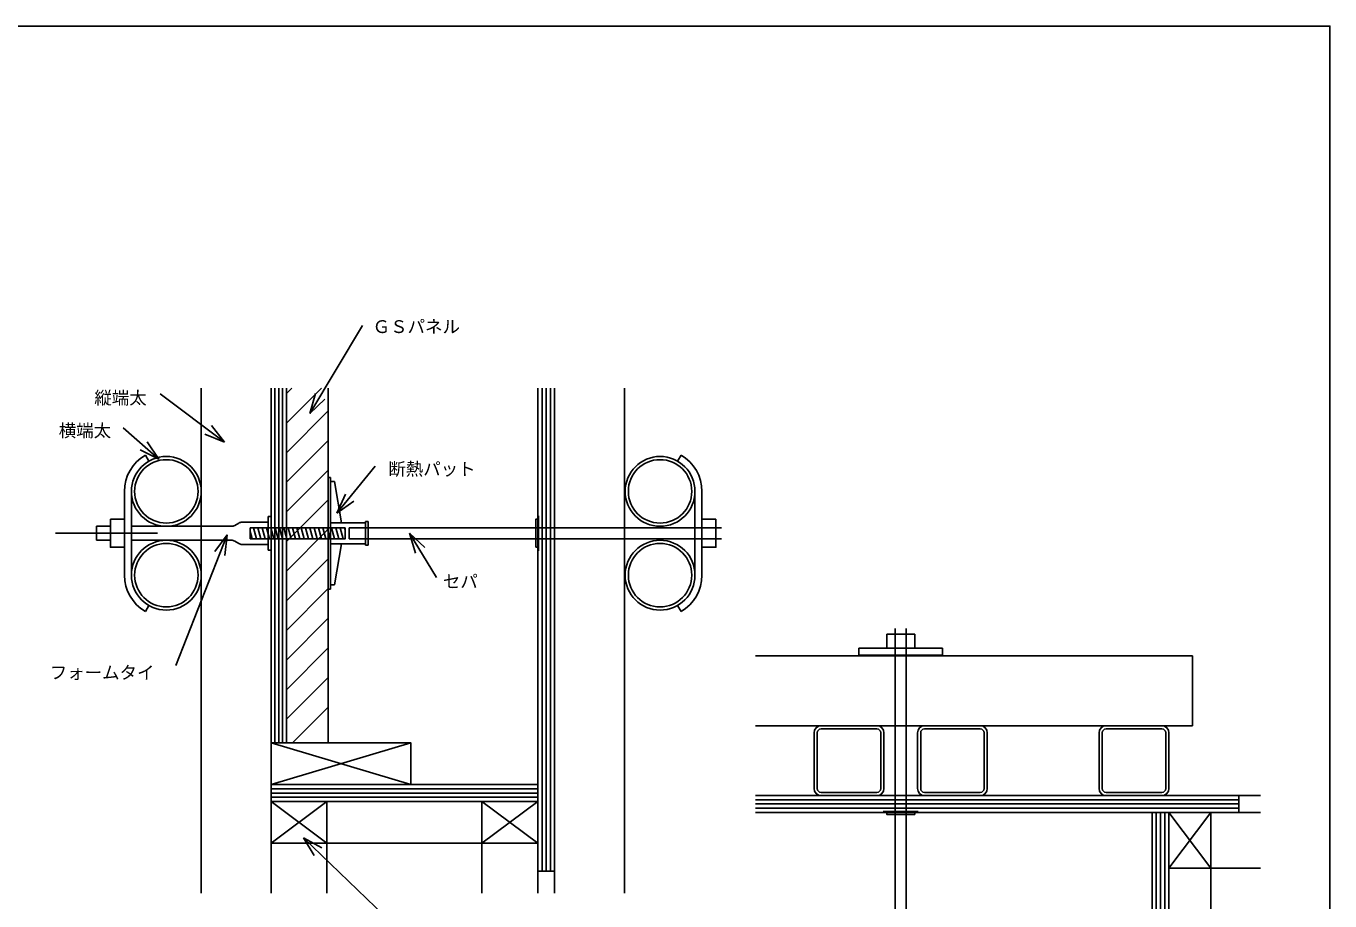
# Model space of a CAD drawing. Units: millimetres on the paper, with parts at other scales. Extents: x -206 to 194, y -698 to 482.
# Drawn here: x 7.5 to 194.2, y -543.4 to -418.1 of the extents above; entities that cross this region are included whole.
import ezdxf
from ezdxf.enums import TextEntityAlignment as Align

# ---------------------------------------------------------------- set-up
doc = ezdxf.new("R2010")
doc.units = ezdxf.units.MM
doc.layers.add('0-0', color=7, linetype='Continuous')
doc.layers.add('1-4', color=7, linetype='Continuous')
doc.styles.add('ＭＳ ゴシック', font='')
doc.styles.get('ＭＳ ゴシック').set_extended_font_data('MS Gothic')

msp = doc.modelspace()

# ---------------------------------------------------------------- linework, layer by layer
at = {"layer": '0-0'}
msp.add_lwpolyline([(-205.849, -418.142), (194.151, -418.142), (194.151, -698.142), (-205.849, -698.142)], close=True, dxfattribs=at)
at = {"layer": '1-4'}
for p, q in [((48.079, -473.653), (55.624, -461.011)), ((32.532, -469.986), (32.532, -542.313)), ((42.532, -469.986), (42.532, -535.186)), ((43.082, -469.986), (43.082, -520.786)), ((43.632, -469.986), (43.632, -520.786)), ((44.182, -469.986), (44.182, -520.786)), ((44.732, -475.002), (49.749, -469.986)), ((44.732, -470.76), (45.506, -469.986)), ((44.732, -469.986), (44.732, -520.786)), ((50.732, -469.986), (50.732, -520.786)), ((80.732, -469.986), (80.732, -539.186)), ((81.332, -469.986), (81.332, -539.186)), ((81.932, -469.986), (81.932, -539.186)), ((82.532, -469.986), (82.532, -539.186)), ((83.132, -469.986), (83.132, -539.186)), ((93.132, -469.986), (93.132, -542.313)), ((35.845, -477.731), (26.67, -470.798)), ((48.079, -473.653), (48.898, -470.767)), ((48.079, -473.653), (50.231, -471.563)), ((44.732, -479.245), (50.732, -473.245)), ((26.466, -480.178), (21.368, -475.692)), ((35.845, -477.731), (34.001, -475.365)), ((26.466, -480.178), (24.803, -477.681)), ((35.845, -477.731), (33.065, -476.604)), ((44.732, -483.488), (50.732, -477.488)), ((26.466, -480.178), (23.777, -478.846)), ((25.032, -480.456), (24.532, -479.59)), ((100.732, -480.456), (101.232, -479.59)), ((51.953, -487.926), (57.459, -481.197)), ((44.732, -487.73), (50.732, -481.73)), ((51.032, -482.786), (50.832, -482.786)), ((51.032, -483.386), (51.632, -483.386)), ((52.632, -489.286), (51.632, -483.386)), ((21.532, -496.786), (21.532, -484.786)), ((22.532, -484.786), (22.532, -496.786)), ((51.953, -487.926), (53.187, -485.192)), ((103.232, -484.786), (103.232, -496.786)), ((104.232, -496.786), (104.232, -484.786)), ((44.732, -491.973), (50.732, -485.973)), ((51.953, -487.926), (54.389, -486.175)), ((21.532, -488.786), (19.532, -488.786)), ((42.132, -493.186), (42.132, -488.386)), ((42.532, -488.386), (42.132, -488.386)), ((56.032, -492.486), (56.032, -489.086)), ((56.032, -489.086), (56.432, -489.086)), ((56.432, -492.486), (56.432, -489.086)), ((80.832, -493.286), (80.832, -488.286)), ((104.232, -488.786), (106.232, -488.786)), ((26.276, -490.786), (11.653, -490.786)), ((17.532, -491.786), (17.532, -489.786)), ((19.532, -489.786), (17.532, -489.786)), ((36.825, -489.786), (22.532, -489.786)), ((36.253, -490.985), (28.913, -509.744)), ((36.253, -490.985), (34.474, -493.4)), ((36.253, -490.985), (35.92, -493.966)), ((37.325, -489.652), (37.9, -489.32)), ((38.4, -489.186), (42.132, -489.186)), ((42.532, -489.986), (39.532, -489.986)), ((39.532, -491.586), (39.532, -489.986)), ((39.532, -490.528), (39.816, -491.586)), ((40.008, -489.986), (40.437, -491.586)), ((40.629, -489.986), (41.058, -491.586)), ((41.25, -489.986), (41.679, -491.586)), ((41.872, -489.986), (42.3, -491.586)), ((42.493, -489.986), (42.921, -491.586)), ((42.532, -489.986), (50.832, -489.986)), ((43.114, -489.986), (43.543, -491.586)), ((43.735, -489.986), (44.164, -491.586)), ((44.356, -489.986), (44.785, -491.586)), ((44.732, -496.216), (50.732, -490.216)), ((44.977, -489.986), (45.406, -491.586)), ((45.598, -489.986), (46.027, -491.586)), ((46.22, -489.986), (46.648, -491.586)), ((46.841, -489.986), (47.27, -491.586)), ((47.462, -489.986), (47.891, -491.586)), ((48.083, -489.986), (48.512, -491.586)), ((48.704, -489.986), (49.133, -491.586)), ((49.326, -489.986), (49.754, -491.586)), ((49.947, -489.986), (50.375, -491.586)), ((50.568, -489.986), (50.997, -491.586)), ((50.832, -489.986), (53.132, -489.986)), ((51.032, -489.286), (56.032, -489.286)), ((51.189, -489.986), (51.618, -491.586)), ((51.81, -489.986), (52.239, -491.586)), ((52.431, -489.986), (52.86, -491.586)), ((53.052, -489.986), (53.132, -490.283)), ((53.732, -489.986), (56.432, -489.986)), ((53.732, -491.586), (53.732, -489.986)), ((56.432, -489.986), (80.432, -489.986)), ((62.352, -490.781), (66.226, -497.102)), ((62.352, -490.781), (64.529, -492.846)), ((62.352, -490.781), (63.205, -493.657)), ((80.432, -489.986), (99.443, -489.986)), ((107.045, -489.986), (94.232, -489.986)), ((19.532, -491.786), (17.532, -491.786)), ((36.825, -491.786), (22.532, -491.786)), ((37.325, -491.92), (37.9, -492.252)), ((38.4, -492.386), (42.132, -492.386)), ((42.532, -491.586), (39.532, -491.586)), ((42.532, -491.586), (50.832, -491.586)), ((51.032, -492.286), (56.032, -492.286)), ((51.632, -498.186), (52.632, -492.286)), ((53.732, -491.586), (56.432, -491.586)), ((56.032, -492.486), (56.432, -492.486)), ((56.432, -491.586), (80.432, -491.586)), ((80.432, -491.586), (99.443, -491.586)), ((80.432, -492.786), (80.832, -492.786)), ((94.232, -491.586), (107.045, -491.586)), ((42.532, -493.186), (42.132, -493.186)), ((44.732, -500.458), (50.732, -494.458)), ((51.032, -498.186), (51.632, -498.186)), ((44.732, -504.701), (50.732, -498.701)), ((25.032, -501.116), (24.532, -501.982)), ((100.732, -501.116), (101.232, -501.982)), ((44.732, -508.944), (50.732, -502.944)), ((130.692, -507.255), (130.692, -505.255)), ((131.892, -504.441), (131.892, -531.055)), ((133.492, -531.055), (133.492, -504.441)), ((44.732, -513.186), (50.732, -507.186)), ((138.692, -507.255), (126.692, -507.255)), ((126.692, -507.255), (126.692, -508.255)), ((138.692, -507.255), (138.692, -508.255)), ((111.892, -508.355), (174.457, -508.355)), ((126.692, -508.255), (138.692, -508.255)), ((174.457, -508.355), (174.457, -518.355)), ((44.732, -517.429), (50.732, -511.429)), ((45.618, -520.786), (50.732, -515.672)), ((111.892, -518.355), (174.457, -518.355)), ((129.292, -518.355), (121.292, -518.355)), ((129.292, -518.815), (121.292, -518.815)), ((144.092, -518.355), (136.092, -518.355)), ((144.092, -518.815), (136.092, -518.815)), ((170.092, -518.355), (162.092, -518.355)), ((170.092, -518.815), (162.092, -518.815)), ((42.532, -520.786), (50.732, -520.786)), ((42.532, -520.786), (62.532, -526.786)), ((62.532, -520.786), (62.532, -526.786)), ((120.292, -527.355), (120.292, -519.355)), ((120.752, -527.355), (120.752, -519.355)), ((129.832, -527.355), (129.832, -519.355)), ((130.292, -527.355), (130.292, -519.355)), ((135.092, -527.355), (135.092, -519.355)), ((135.552, -527.355), (135.552, -519.355)), ((144.632, -527.355), (144.632, -519.355)), ((145.092, -527.355), (145.092, -519.355)), ((161.092, -527.355), (161.092, -519.355)), ((161.552, -527.355), (161.552, -519.355)), ((170.632, -527.355), (170.632, -519.355)), ((171.092, -527.355), (171.092, -519.355)), ((131.892, -528.355), (131.892, -525.355)), ((133.492, -528.355), (133.492, -525.355)), ((42.532, -526.786), (80.732, -526.786)), ((42.532, -527.386), (80.732, -527.386)), ((42.532, -527.986), (80.732, -527.986)), ((111.892, -528.355), (181.092, -528.355)), ((121.292, -527.895), (129.292, -527.895)), ((121.292, -528.355), (129.292, -528.355)), ((136.092, -527.895), (144.092, -527.895)), ((136.092, -528.355), (144.092, -528.355)), ((162.092, -527.895), (170.092, -527.895)), ((162.092, -528.355), (170.092, -528.355)), ((181.092, -528.355), (184.219, -528.355)), ((42.532, -528.586), (80.732, -528.586)), ((42.532, -529.186), (80.732, -529.186)), ((50.532, -529.186), (42.532, -535.186)), ((42.532, -529.186), (50.532, -535.186)), ((50.532, -529.186), (50.532, -535.186)), ((72.732, -529.186), (72.732, -535.186)), ((72.732, -529.186), (80.732, -535.186)), ((80.732, -529.186), (72.732, -535.186)), ((111.892, -528.955), (181.092, -528.955)), ((111.892, -529.555), (181.092, -529.555)), ((111.892, -530.155), (181.092, -530.155)), ((111.892, -530.755), (181.092, -530.755)), ((135.192, -530.655), (130.192, -530.655)), ((131.892, -555.055), (131.892, -531.055)), ((133.492, -555.055), (133.492, -531.055)), ((134.692, -531.055), (134.692, -530.655)), ((168.692, -568.955), (168.692, -530.755)), ((169.292, -568.955), (169.292, -530.755)), ((169.892, -568.955), (169.892, -530.755)), ((170.492, -568.955), (170.492, -530.755)), ((171.092, -530.755), (177.092, -538.755)), ((171.092, -538.755), (177.092, -530.755)), ((171.092, -568.955), (171.092, -530.755)), ((42.532, -535.186), (50.532, -535.186)), ((42.532, -535.186), (42.532, -542.313)), ((47.177, -534.39), (58.768, -545.556)), ((47.177, -534.39), (49.803, -535.841)), ((47.177, -534.39), (48.725, -536.959)), ((50.532, -535.186), (50.532, -542.313)), ((72.732, -535.186), (80.732, -535.186)), ((80.732, -539.186), (83.132, -539.186)), ((80.732, -539.186), (80.732, -542.313)), ((83.132, -539.186), (83.132, -542.313)), ((171.092, -538.755), (177.092, -538.755)), ((177.092, -538.755), (184.219, -538.755))]:
    msp.add_line(p, q, dxfattribs=at)
for points in [[(50.832, -498.786), (51.032, -498.786), (51.032, -482.786)], [(21.532, -492.786), (19.532, -492.786), (19.532, -488.786)], [(80.432, -492.786), (80.432, -488.786), (80.832, -488.786)], [(104.232, -492.786), (106.232, -492.786), (106.232, -488.786)], [(50.832, -491.586), (53.132, -491.586), (53.132, -489.986)], [(134.692, -507.255), (134.692, -505.255), (130.692, -505.255)], [(50.732, -520.786), (62.532, -520.786), (42.532, -526.786)], [(181.092, -528.355), (181.092, -530.755), (184.219, -530.755)], [(134.692, -531.055), (130.692, -531.055), (130.692, -530.655)], [(177.092, -560.955), (177.092, -538.755), (177.092, -530.755)], [(50.532, -535.186), (72.732, -535.186), (72.732, -542.313)]]:
    msp.add_lwpolyline(points, dxfattribs=at)
for centre, radius in [((27.532, -484.786), 5), ((98.232, -484.786), 5), ((27.532, -484.786), 4.54), ((98.232, -484.786), 4.54), ((27.532, -496.786), 5), ((27.532, -496.786), 4.54), ((98.232, -496.786), 5), ((98.232, -496.786), 4.54)]:
    msp.add_circle(centre, radius, dxfattribs=at)
for centre, radius, start, end in [((27.532, -484.786), 6, 119.99998, 180), ((98.232, -484.786), 6, 0.00137, 60.00137), ((36.825, -488.786), 1, 270, 299.99998), ((38.4, -490.186), 1, 89.99997, 119.99997), ((36.825, -492.786), 1, 59.99998, 90), ((38.4, -491.386), 1, 240, 270), ((27.532, -496.786), 6, 180, 239.99997), ((98.232, -496.786), 6, 300.00137, 0.00137), ((121.292, -519.355), 1, 90, 180), ((121.292, -519.355), 0.54, 90, 180), ((129.292, -519.355), 1, 0, 90), ((129.292, -519.355), 0.54, 0, 90), ((136.092, -519.355), 1, 90, 180), ((136.092, -519.355), 0.54, 90, 180), ((144.092, -519.355), 1, 0, 90), ((144.092, -519.355), 0.54, 0, 90), ((162.092, -519.355), 1, 90, 180), ((162.092, -519.355), 0.54, 90, 180), ((170.092, -519.355), 1, 0, 90), ((170.092, -519.355), 0.54, 0, 90), ((121.292, -527.355), 1, 180, 270), ((121.292, -527.355), 0.54, 180, 270), ((129.292, -527.355), 1, 270, 0), ((129.292, -527.355), 0.54, 270, 0), ((136.092, -527.355), 1, 180, 270), ((136.092, -527.355), 0.54, 180, 270), ((144.092, -527.355), 1, 270, 0), ((144.092, -527.355), 0.54, 270, 0), ((162.092, -527.355), 1, 180, 270), ((162.092, -527.355), 0.54, 180, 270), ((170.092, -527.355), 1, 270, 0), ((170.092, -527.355), 0.54, 270, 0)]:
    msp.add_arc(centre, radius, start, end, dxfattribs=at)

# ---------------------------------------------------------------- texts
at = {"layer": '1-4', "color": 4, "style": 'ＭＳ ゴシック'}
for s, p in [('ＧＳパネル', (57.078, -462.655)), ('縦端太', (17.225, -472.85)), ('横端太', (12.127, -477.539)), ('断熱パット', (59.32, -483.045)), ('セパ', (67.134, -499.153)), ('フォームタイ', (10.838, -512.203))]:
    msp.add_text(s, height=1.833, dxfattribs=at).set_placement(p, align=Align.BOTTOM_LEFT)

doc.saveas('drawing.dxf')
